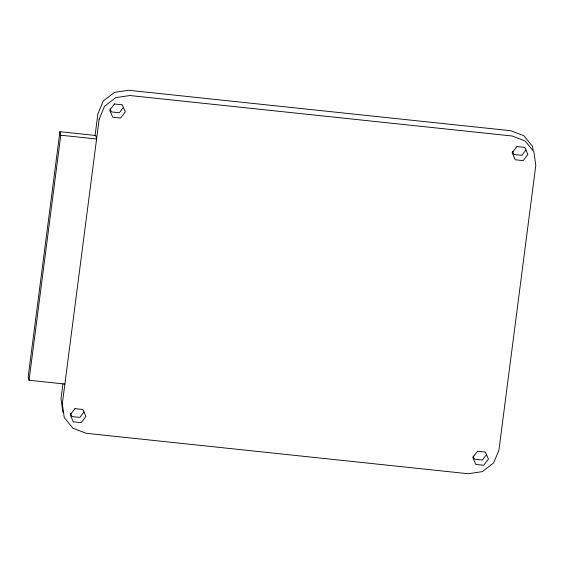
<?xml version="1.0" encoding="UTF-8"?>
<svg xmlns="http://www.w3.org/2000/svg" width="564" height="564" viewBox="0 0 564 564"><rect width="100%" height="100%" fill="white"/><g stroke="black" fill="none" stroke-linecap="round" stroke-linejoin="round"><path stroke-width="0.85" d="M59.918 131.701L60.778 135.212L96.592 138.998L95.739 135.494L59.918 131.701L28.2 376.745L29.053 380.256L64.874 384.049M29.053 380.256L60.778 135.212M62.942 383.802L61.018 398.649L62.956 412.284M95.055 135.705L97.882 113.865L103.254 101.005L114.499 92.369L128.599 90.261L510.653 130.707L523.843 135.698L532.578 146.45L533.058 149.862M123.537 107.259L119.293 112.751L111.446 111.919L110.086 108.803M84.106 411.903L79.855 417.402L72.009 416.57L70.648 413.454M526.064 149.862L521.813 155.354L513.973 154.529L512.606 151.413M486.626 454.514L482.382 460.005L474.536 459.181L473.168 456.064M99.165 119.131L62.301 403.916L64.24 417.55L72.975 428.302L86.165 433.293L468.219 473.739L482.319 471.631L493.563 462.995L498.936 450.135L535.8 165.351L533.861 151.716L525.126 140.965L511.943 135.973L129.882 95.527L115.782 97.635L104.537 106.272L99.165 119.131M114.436 103.995L109.663 110.17L112.73 117.185L120.576 118.017L125.356 111.834L122.282 104.819L114.436 103.995M75.005 408.646L70.225 414.822L73.292 421.837L81.138 422.662L85.918 416.486L82.852 409.471L75.005 408.646M516.962 146.598L512.183 152.781L515.256 159.788L523.096 160.62L527.876 154.444L524.809 147.43L516.962 146.598M477.525 451.249L472.752 457.432L475.819 464.44L483.665 465.272L488.438 459.089L485.371 452.081L477.525 451.249"/></g></svg>
